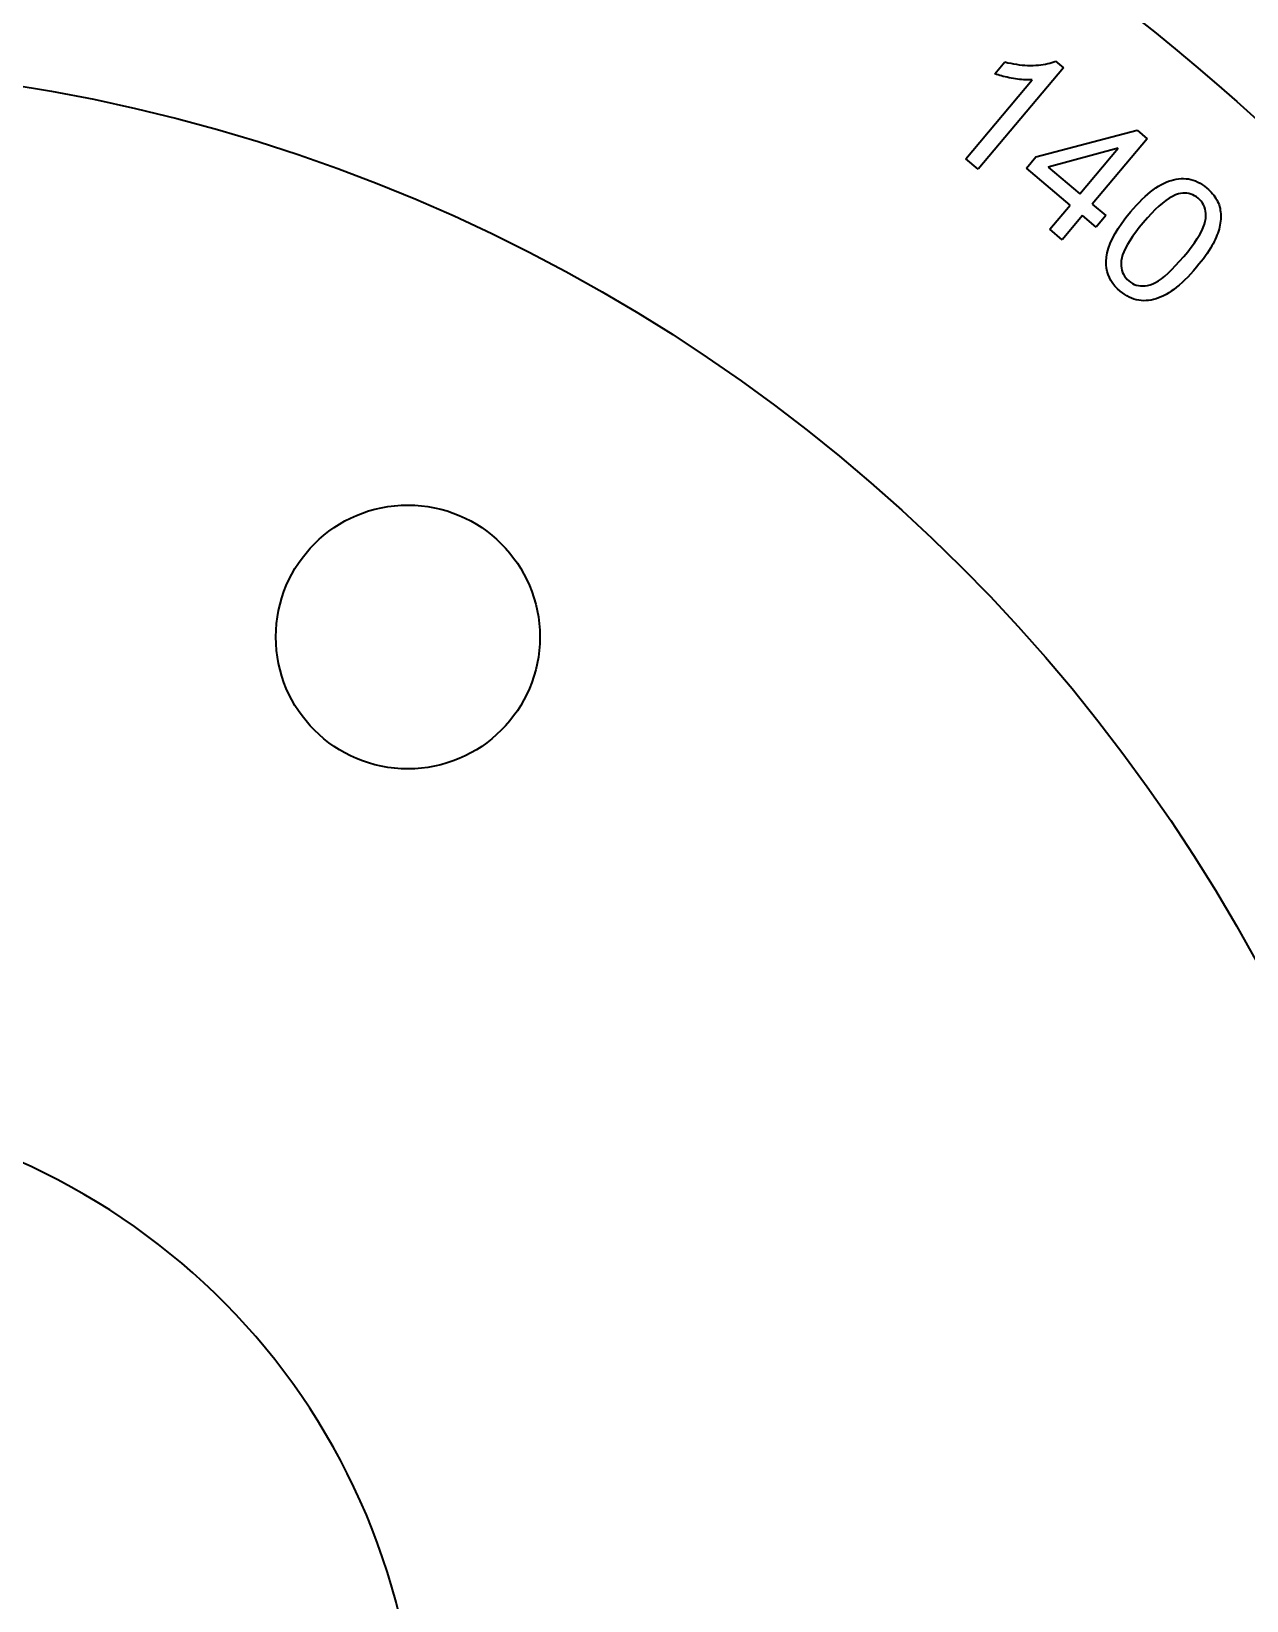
# Model space of a CAD drawing. Extents: x 0 to 297, y 0 to 210.
# Drawn here: x 228.27 to 251.29, y 101.89 to 131.63 of the extents above; entities that cross this region are included whole.
import ezdxf

# ---------------------------------------------------------------- set-up
doc = ezdxf.new("R2010")
doc.units = 0

msp = doc.modelspace()

# ---------------------------------------------------------------- linework, layer by layer
at = {"color": 7, "lineweight": 35, "ltscale": 0.062756}
msp.add_line((247.818, 130.937), (246.204, 129.014), dxfattribs=at)
at = {"color": 7, "lineweight": 35, "ltscale": 0.007418}
msp.add_line((246.518, 130.821), (246.709, 131.048), dxfattribs=at)
at = {"color": 7, "lineweight": 35, "ltscale": 0.001414}
msp.add_line((246.709, 131.048), (246.764, 131.034), dxfattribs=at)
at = {"color": 7, "lineweight": 35, "ltscale": 0.001396}
msp.add_line((246.764, 131.034), (246.818, 131.022), dxfattribs=at)
at = {"color": 7, "lineweight": 35, "ltscale": 0.00138}
msp.add_line((246.818, 131.022), (246.873, 131.012), dxfattribs=at)
at = {"color": 7, "lineweight": 35, "ltscale": 0.001364}
msp.add_line((246.873, 131.012), (246.926, 131.003), dxfattribs=at)
at = {"color": 7, "lineweight": 35, "ltscale": 0.00135}
msp.add_line((246.926, 131.003), (246.98, 130.996), dxfattribs=at)
at = {"color": 7, "lineweight": 35, "ltscale": 0.001337}
msp.add_line((246.98, 130.996), (247.033, 130.99), dxfattribs=at)
at = {"color": 7, "lineweight": 35, "ltscale": 0.001325}
for p, q in [((247.033, 130.99), (247.086, 130.986)), ((249.713, 128.746), (249.761, 128.768))]:
    msp.add_line(p, q, dxfattribs=at)
at = {"color": 7, "lineweight": 35, "ltscale": 0.001314}
for p, q in [((247.086, 130.986), (247.138, 130.983)), ((248.92, 127.334), (248.912, 127.282))]:
    msp.add_line(p, q, dxfattribs=at)
at = {"color": 7, "lineweight": 35, "ltscale": 0.001304}
msp.add_line((247.138, 130.983), (247.191, 130.983), dxfattribs=at)
at = {"color": 7, "lineweight": 35, "ltscale": 0.001296}
msp.add_line((247.191, 130.983), (247.242, 130.983), dxfattribs=at)
at = {"color": 7, "lineweight": 35, "ltscale": 0.00127}
msp.add_line((247.242, 130.983), (247.293, 130.986), dxfattribs=at)
at = {"color": 7, "lineweight": 35, "ltscale": 0.001225}
msp.add_line((247.293, 130.986), (247.342, 130.989), dxfattribs=at)
at = {"color": 7, "lineweight": 35, "ltscale": 0.001182}
msp.add_line((247.342, 130.989), (247.389, 130.994), dxfattribs=at)
at = {"color": 7, "lineweight": 35, "ltscale": 0.001139}
msp.add_line((247.389, 130.994), (247.434, 131), dxfattribs=at)
at = {"color": 7, "lineweight": 35, "ltscale": 0.001099}
msp.add_line((247.434, 131), (247.478, 131.008), dxfattribs=at)
at = {"color": 7, "lineweight": 35, "ltscale": 0.001059}
msp.add_line((247.478, 131.008), (247.519, 131.016), dxfattribs=at)
at = {"color": 7, "lineweight": 35, "ltscale": 0.001021}
msp.add_line((247.519, 131.016), (247.559, 131.026), dxfattribs=at)
at = {"color": 7, "lineweight": 35, "ltscale": 0.000984339}
msp.add_line((247.559, 131.026), (247.596, 131.038), dxfattribs=at)
at = {"color": 7, "lineweight": 35, "ltscale": 0.000951171}
msp.add_line((247.596, 131.038), (247.632, 131.05), dxfattribs=at)
at = {"color": 7, "lineweight": 35, "ltscale": 0.000918636}
msp.add_line((247.632, 131.05), (247.666, 131.064), dxfattribs=at)
at = {"color": 7, "lineweight": 35, "ltscale": 0.004945}
msp.add_line((247.666, 131.064), (247.818, 130.937), dxfattribs=at)
at = {"color": 7, "lineweight": 35, "ltscale": 0.0489}
msp.add_line((245.969, 129.211), (247.226, 130.71), dxfattribs=at)
at = {"color": 7, "lineweight": 35, "ltscale": 0.000776912}
msp.add_line((246.548, 130.811), (246.518, 130.821), dxfattribs=at)
at = {"color": 7, "lineweight": 35, "ltscale": 0.000803826}
msp.add_line((246.578, 130.801), (246.548, 130.811), dxfattribs=at)
at = {"color": 7, "lineweight": 35, "ltscale": 0.000830624}
msp.add_line((246.61, 130.791), (246.578, 130.801), dxfattribs=at)
at = {"color": 7, "lineweight": 35, "ltscale": 0.000858114}
msp.add_line((246.643, 130.782), (246.61, 130.791), dxfattribs=at)
at = {"color": 7, "lineweight": 35, "ltscale": 0.000885427}
msp.add_line((246.678, 130.774), (246.643, 130.782), dxfattribs=at)
at = {"color": 7, "lineweight": 35, "ltscale": 0.000913974}
msp.add_line((246.713, 130.765), (246.678, 130.774), dxfattribs=at)
at = {"color": 7, "lineweight": 35, "ltscale": 0.000942302}
msp.add_line((246.75, 130.757), (246.713, 130.765), dxfattribs=at)
at = {"color": 7, "lineweight": 35, "ltscale": 0.000970997}
msp.add_line((246.788, 130.749), (246.75, 130.757), dxfattribs=at)
at = {"color": 7, "lineweight": 35, "ltscale": 0.001}
msp.add_line((246.827, 130.742), (246.788, 130.749), dxfattribs=at)
at = {"color": 7, "lineweight": 35, "ltscale": 0.001028}
msp.add_line((246.868, 130.735), (246.827, 130.742), dxfattribs=at)
at = {"color": 7, "lineweight": 35, "ltscale": 0.001029}
msp.add_line((246.908, 130.728), (246.868, 130.735), dxfattribs=at)
at = {"color": 7, "lineweight": 35, "ltscale": 0.000998956}
msp.add_line((246.948, 130.723), (246.908, 130.728), dxfattribs=at)
at = {"color": 7, "lineweight": 35, "ltscale": 0.000970018}
msp.add_line((246.987, 130.718), (246.948, 130.723), dxfattribs=at)
at = {"color": 7, "lineweight": 35, "ltscale": 0.00094139}
msp.add_line((247.024, 130.714), (246.987, 130.718), dxfattribs=at)
at = {"color": 7, "lineweight": 35, "ltscale": 0.000912718}
msp.add_line((247.06, 130.711), (247.024, 130.714), dxfattribs=at)
at = {"color": 7, "lineweight": 35, "ltscale": 0.000884961}
msp.add_line((247.096, 130.709), (247.06, 130.711), dxfattribs=at)
at = {"color": 7, "lineweight": 35, "ltscale": 0.000857271}
msp.add_line((247.13, 130.708), (247.096, 130.709), dxfattribs=at)
at = {"color": 7, "lineweight": 35, "ltscale": 0.000830495}
msp.add_line((247.163, 130.708), (247.13, 130.708), dxfattribs=at)
at = {"color": 7, "lineweight": 35, "ltscale": 0.000803909}
msp.add_line((247.195, 130.708), (247.163, 130.708), dxfattribs=at)
at = {"color": 7, "lineweight": 35, "ltscale": 0.000778733}
msp.add_line((247.226, 130.71), (247.195, 130.708), dxfattribs=at)
at = {"color": 7, "lineweight": 35, "ltscale": 0.049537}
msp.add_line((247.295, 129.247), (249.21, 129.755), dxfattribs=at)
at = {"color": 7, "lineweight": 35, "ltscale": 0.006267}
msp.add_line((249.21, 129.755), (249.402, 129.594), dxfattribs=at)
at = {"color": 7, "lineweight": 35, "ltscale": 0.034309}
msp.add_line((248.851, 129.414), (247.526, 129.053), dxfattribs=at)
at = {"color": 7, "lineweight": 35, "ltscale": 0.028181}
msp.add_line((248.126, 128.55), (248.851, 129.414), dxfattribs=at)
at = {"color": 7, "lineweight": 35, "ltscale": 0.040502}
msp.add_line((249.402, 129.594), (248.361, 128.353), dxfattribs=at)
at = {"color": 7, "lineweight": 35, "ltscale": 0.007674}
for p, q in [((246.204, 129.014), (245.969, 129.211)), ((247.795, 127.679), (247.56, 127.876))]:
    msp.add_line(p, q, dxfattribs=at)
at = {"color": 7, "lineweight": 35, "ltscale": 0.007034}
for p, q in [((247.114, 129.032), (247.295, 129.247)), ((248.62, 128.136), (248.439, 127.92))]:
    msp.add_line(p, q, dxfattribs=at)
at = {"color": 7, "lineweight": 35, "ltscale": 0.027115}
msp.add_line((247.945, 128.335), (247.114, 129.032), dxfattribs=at)
at = {"color": 7, "lineweight": 35, "ltscale": 0.019568}
msp.add_line((247.526, 129.053), (248.126, 128.55), dxfattribs=at)
at = {"color": 7, "lineweight": 35, "ltscale": 0.001289}
msp.add_line((249.761, 128.768), (249.809, 128.787), dxfattribs=at)
at = {"color": 7, "lineweight": 35, "ltscale": 0.001258}
for p, q in [((249.809, 128.787), (249.856, 128.803)), ((249.617, 126.576), (249.57, 126.56))]:
    msp.add_line(p, q, dxfattribs=at)
at = {"color": 7, "lineweight": 35, "ltscale": 0.00123}
msp.add_line((249.856, 128.803), (249.904, 128.816), dxfattribs=at)
at = {"color": 7, "lineweight": 35, "ltscale": 0.001207}
msp.add_line((249.904, 128.816), (249.951, 128.826), dxfattribs=at)
at = {"color": 7, "lineweight": 35, "ltscale": 0.001187}
msp.add_line((249.951, 128.826), (249.998, 128.833), dxfattribs=at)
at = {"color": 7, "lineweight": 35, "ltscale": 0.001173}
msp.add_line((249.998, 128.833), (250.045, 128.837), dxfattribs=at)
at = {"color": 7, "lineweight": 35, "ltscale": 0.001164}
for p, q in [((250.045, 128.837), (250.091, 128.838)), ((250.229, 128.82), (250.273, 128.808))]:
    msp.add_line(p, q, dxfattribs=at)
at = {"color": 7, "lineweight": 35, "ltscale": 0.001156}
msp.add_line((250.091, 128.838), (250.138, 128.835), dxfattribs=at)
at = {"color": 7, "lineweight": 35, "ltscale": 0.001153}
msp.add_line((250.138, 128.835), (250.183, 128.83), dxfattribs=at)
at = {"color": 7, "lineweight": 35, "ltscale": 0.001155}
for p, q in [((250.183, 128.83), (250.229, 128.82)), ((249.288, 126.527), (249.242, 126.532))]:
    msp.add_line(p, q, dxfattribs=at)
at = {"color": 7, "lineweight": 35, "ltscale": 0.00118}
msp.add_line((250.273, 128.808), (250.318, 128.792), dxfattribs=at)
at = {"color": 7, "lineweight": 35, "ltscale": 0.001202}
msp.add_line((250.318, 128.792), (250.362, 128.772), dxfattribs=at)
at = {"color": 7, "lineweight": 35, "ltscale": 0.001229}
msp.add_line((250.362, 128.772), (250.405, 128.749), dxfattribs=at)
at = {"color": 7, "lineweight": 35, "ltscale": 0.001839}
msp.add_line((249.308, 128.446), (249.362, 128.497), dxfattribs=at)
at = {"color": 7, "lineweight": 35, "ltscale": 0.001759}
msp.add_line((249.362, 128.497), (249.414, 128.543), dxfattribs=at)
at = {"color": 7, "lineweight": 35, "ltscale": 0.00168}
msp.add_line((249.414, 128.543), (249.466, 128.586), dxfattribs=at)
at = {"color": 7, "lineweight": 35, "ltscale": 0.001605}
msp.add_line((249.466, 128.586), (249.517, 128.626), dxfattribs=at)
at = {"color": 7, "lineweight": 35, "ltscale": 0.001531}
msp.add_line((249.517, 128.626), (249.567, 128.661), dxfattribs=at)
at = {"color": 7, "lineweight": 35, "ltscale": 0.00146}
msp.add_line((249.567, 128.661), (249.616, 128.693), dxfattribs=at)
at = {"color": 7, "lineweight": 35, "ltscale": 0.001405}
msp.add_line((249.616, 128.693), (249.664, 128.721), dxfattribs=at)
at = {"color": 7, "lineweight": 35, "ltscale": 0.001363}
msp.add_line((249.664, 128.721), (249.713, 128.746), dxfattribs=at)
at = {"color": 7, "lineweight": 35, "ltscale": 0.001891}
msp.add_line((249.82, 128.467), (249.758, 128.424), dxfattribs=at)
at = {"color": 7, "lineweight": 35, "ltscale": 0.001732}
msp.add_line((249.88, 128.501), (249.82, 128.467), dxfattribs=at)
at = {"color": 7, "lineweight": 35, "ltscale": 0.001584}
msp.add_line((249.938, 128.528), (249.88, 128.501), dxfattribs=at)
at = {"color": 7, "lineweight": 35, "ltscale": 0.00145}
msp.add_line((249.993, 128.547), (249.938, 128.528), dxfattribs=at)
at = {"color": 7, "lineweight": 35, "ltscale": 0.001072}
msp.add_line((250.035, 128.556), (249.993, 128.547), dxfattribs=at)
at = {"color": 7, "lineweight": 35, "ltscale": 0.001031}
msp.add_line((250.076, 128.561), (250.035, 128.556), dxfattribs=at)
at = {"color": 7, "lineweight": 35, "ltscale": 0.000996853}
msp.add_line((250.115, 128.563), (250.076, 128.561), dxfattribs=at)
at = {"color": 7, "lineweight": 35, "ltscale": 0.000973601}
msp.add_line((250.154, 128.561), (250.115, 128.563), dxfattribs=at)
at = {"color": 7, "lineweight": 35, "ltscale": 0.000958904}
msp.add_line((250.192, 128.555), (250.154, 128.561), dxfattribs=at)
at = {"color": 7, "lineweight": 35, "ltscale": 0.000954672}
msp.add_line((250.229, 128.545), (250.192, 128.555), dxfattribs=at)
at = {"color": 7, "lineweight": 35, "ltscale": 0.000960441}
msp.add_line((250.265, 128.531), (250.229, 128.545), dxfattribs=at)
at = {"color": 7, "lineweight": 35, "ltscale": 0.00097651}
msp.add_line((250.3, 128.513), (250.265, 128.531), dxfattribs=at)
at = {"color": 7, "lineweight": 35, "ltscale": 0.001003}
msp.add_line((250.334, 128.492), (250.3, 128.513), dxfattribs=at)
at = {"color": 7, "lineweight": 35, "ltscale": 0.001037}
msp.add_line((250.367, 128.467), (250.334, 128.492), dxfattribs=at)
at = {"color": 7, "lineweight": 35, "ltscale": 0.001058}
msp.add_line((250.398, 128.438), (250.367, 128.467), dxfattribs=at)
at = {"color": 7, "lineweight": 35, "ltscale": 0.001261}
msp.add_line((250.405, 128.749), (250.448, 128.722), dxfattribs=at)
at = {"color": 7, "lineweight": 35, "ltscale": 0.0013}
msp.add_line((250.448, 128.722), (250.49, 128.693), dxfattribs=at)
at = {"color": 7, "lineweight": 35, "ltscale": 0.001342}
msp.add_line((250.49, 128.693), (250.532, 128.659), dxfattribs=at)
at = {"color": 7, "lineweight": 35, "ltscale": 0.00099353}
msp.add_line((250.532, 128.659), (250.562, 128.633), dxfattribs=at)
at = {"color": 7, "lineweight": 35, "ltscale": 0.000971353}
msp.add_line((250.562, 128.633), (250.591, 128.606), dxfattribs=at)
at = {"color": 7, "lineweight": 35, "ltscale": 0.000949397}
msp.add_line((250.591, 128.606), (250.617, 128.579), dxfattribs=at)
at = {"color": 7, "lineweight": 35, "ltscale": 0.000930695}
msp.add_line((250.617, 128.579), (250.641, 128.551), dxfattribs=at)
at = {"color": 7, "lineweight": 35, "ltscale": 0.000913297}
msp.add_line((250.641, 128.551), (250.664, 128.522), dxfattribs=at)
at = {"color": 7, "lineweight": 35, "ltscale": 0.000898031}
msp.add_line((250.664, 128.522), (250.685, 128.493), dxfattribs=at)
at = {"color": 7, "lineweight": 35, "ltscale": 0.000885365}
msp.add_line((250.685, 128.493), (250.704, 128.463), dxfattribs=at)
at = {"color": 7, "lineweight": 35, "ltscale": 0.014965}
msp.add_line((247.56, 127.876), (247.945, 128.335), dxfattribs=at)
at = {"color": 7, "lineweight": 35, "ltscale": 0.008441}
for p, q in [((248.361, 128.353), (248.62, 128.136)), ((248.439, 127.92), (248.18, 128.137))]:
    msp.add_line(p, q, dxfattribs=at)
at = {"color": 7, "lineweight": 35, "ltscale": 0.003424}
msp.add_line((249.001, 128.098), (249.087, 128.205), dxfattribs=at)
at = {"color": 7, "lineweight": 35, "ltscale": 0.002174}
for p, q in [((249.087, 128.205), (249.144, 128.271)), ((249.738, 126.991), (249.803, 127.048))]:
    msp.add_line(p, q, dxfattribs=at)
at = {"color": 7, "lineweight": 35, "ltscale": 0.002089}
msp.add_line((249.144, 128.271), (249.199, 128.333), dxfattribs=at)
at = {"color": 7, "lineweight": 35, "ltscale": 0.002003}
msp.add_line((249.199, 128.333), (249.254, 128.391), dxfattribs=at)
at = {"color": 7, "lineweight": 35, "ltscale": 0.001921}
msp.add_line((249.254, 128.391), (249.308, 128.446), dxfattribs=at)
at = {"color": 7, "lineweight": 35, "ltscale": 0.002791}
msp.add_line((249.482, 128.175), (249.407, 128.092), dxfattribs=at)
at = {"color": 7, "lineweight": 35, "ltscale": 0.002602}
msp.add_line((249.555, 128.249), (249.482, 128.175), dxfattribs=at)
at = {"color": 7, "lineweight": 35, "ltscale": 0.002417}
msp.add_line((249.625, 128.315), (249.555, 128.249), dxfattribs=at)
at = {"color": 7, "lineweight": 35, "ltscale": 0.002236}
msp.add_line((249.693, 128.374), (249.625, 128.315), dxfattribs=at)
at = {"color": 7, "lineweight": 35, "ltscale": 0.00206}
msp.add_line((249.758, 128.424), (249.693, 128.374), dxfattribs=at)
at = {"color": 7, "lineweight": 35, "ltscale": 0.001033}
msp.add_line((250.425, 128.407), (250.398, 128.438), dxfattribs=at)
at = {"color": 7, "lineweight": 35, "ltscale": 0.001017}
msp.add_line((250.449, 128.374), (250.425, 128.407), dxfattribs=at)
at = {"color": 7, "lineweight": 35, "ltscale": 0.001015}
for p, q in [((250.469, 128.339), (250.449, 128.374)), ((248.937, 127.061), (248.953, 127.024))]:
    msp.add_line(p, q, dxfattribs=at)
at = {"color": 7, "lineweight": 35, "ltscale": 0.001022}
msp.add_line((250.485, 128.301), (250.469, 128.339), dxfattribs=at)
at = {"color": 7, "lineweight": 35, "ltscale": 0.001042}
for p, q in [((250.498, 128.261), (250.485, 128.301)), ((250.739, 127.805), (250.724, 127.766)), ((249.023, 126.925), (249.054, 126.897)), ((249.054, 126.897), (249.087, 126.872))]:
    msp.add_line(p, q, dxfattribs=at)
at = {"color": 7, "lineweight": 35, "ltscale": 0.001071}
msp.add_line((250.507, 128.219), (250.498, 128.261), dxfattribs=at)
at = {"color": 7, "lineweight": 35, "ltscale": 0.001111}
msp.add_line((250.512, 128.175), (250.507, 128.219), dxfattribs=at)
at = {"color": 7, "lineweight": 35, "ltscale": 0.001158}
msp.add_line((250.513, 128.129), (250.512, 128.175), dxfattribs=at)
at = {"color": 7, "lineweight": 35, "ltscale": 0.000875101}
msp.add_line((250.704, 128.463), (250.722, 128.433), dxfattribs=at)
at = {"color": 7, "lineweight": 35, "ltscale": 0.000867152}
msp.add_line((250.722, 128.433), (250.737, 128.402), dxfattribs=at)
at = {"color": 7, "lineweight": 35, "ltscale": 0.000861901}
msp.add_line((250.737, 128.402), (250.751, 128.37), dxfattribs=at)
at = {"color": 7, "lineweight": 35, "ltscale": 0.000857013}
msp.add_line((250.751, 128.37), (250.763, 128.338), dxfattribs=at)
at = {"color": 7, "lineweight": 35, "ltscale": 0.000853714}
msp.add_line((250.763, 128.338), (250.773, 128.306), dxfattribs=at)
at = {"color": 7, "lineweight": 35, "ltscale": 0.000851025}
msp.add_line((250.773, 128.306), (250.782, 128.273), dxfattribs=at)
at = {"color": 7, "lineweight": 35, "ltscale": 0.000851819}
msp.add_line((250.782, 128.273), (250.788, 128.239), dxfattribs=at)
at = {"color": 7, "lineweight": 35, "ltscale": 0.000853904}
msp.add_line((250.788, 128.239), (250.793, 128.205), dxfattribs=at)
at = {"color": 7, "lineweight": 35, "ltscale": 0.000859632}
msp.add_line((250.793, 128.205), (250.797, 128.171), dxfattribs=at)
at = {"color": 7, "lineweight": 35, "ltscale": 0.000867243}
msp.add_line((250.797, 128.171), (250.798, 128.137), dxfattribs=at)
at = {"color": 7, "lineweight": 35, "ltscale": 0.014964}
msp.add_line((248.18, 128.137), (247.795, 127.679), dxfattribs=at)
at = {"color": 7, "lineweight": 35, "ltscale": 0.002868}
msp.add_line((248.796, 127.796), (248.855, 127.894), dxfattribs=at)
at = {"color": 7, "lineweight": 35, "ltscale": 0.003047}
msp.add_line((248.855, 127.894), (248.924, 127.995), dxfattribs=at)
at = {"color": 7, "lineweight": 35, "ltscale": 0.003232}
msp.add_line((248.924, 127.995), (249.001, 128.098), dxfattribs=at)
at = {"color": 7, "lineweight": 35, "ltscale": 0.002772}
msp.add_line((249.253, 127.91), (249.185, 127.822), dxfattribs=at)
at = {"color": 7, "lineweight": 35, "ltscale": 0.002975}
msp.add_line((249.329, 128.002), (249.253, 127.91), dxfattribs=at)
at = {"color": 7, "lineweight": 35, "ltscale": 0.002982}
msp.add_line((249.407, 128.092), (249.329, 128.002), dxfattribs=at)
at = {"color": 7, "lineweight": 35, "ltscale": 0.001802}
for p, q in [((250.435, 127.846), (250.465, 127.911)), ((249.617, 126.9), (249.676, 126.941))]:
    msp.add_line(p, q, dxfattribs=at)
at = {"color": 7, "lineweight": 35, "ltscale": 0.001624}
msp.add_line((250.465, 127.911), (250.488, 127.972), dxfattribs=at)
at = {"color": 7, "lineweight": 35, "ltscale": 0.001461}
msp.add_line((250.488, 127.972), (250.503, 128.029), dxfattribs=at)
at = {"color": 7, "lineweight": 35, "ltscale": 0.00131}
msp.add_line((250.503, 128.029), (250.511, 128.08), dxfattribs=at)
at = {"color": 7, "lineweight": 35, "ltscale": 0.001215}
msp.add_line((250.511, 128.08), (250.513, 128.129), dxfattribs=at)
at = {"color": 7, "lineweight": 35, "ltscale": 0.000996297}
msp.add_line((250.763, 127.882), (250.751, 127.844), dxfattribs=at)
at = {"color": 7, "lineweight": 35, "ltscale": 0.000974817}
msp.add_line((250.773, 127.92), (250.763, 127.882), dxfattribs=at)
at = {"color": 7, "lineweight": 35, "ltscale": 0.000954239}
msp.add_line((250.781, 127.957), (250.773, 127.92), dxfattribs=at)
at = {"color": 7, "lineweight": 35, "ltscale": 0.000934795}
msp.add_line((250.787, 127.994), (250.781, 127.957), dxfattribs=at)
at = {"color": 7, "lineweight": 35, "ltscale": 0.000917925}
msp.add_line((250.793, 128.03), (250.787, 127.994), dxfattribs=at)
at = {"color": 7, "lineweight": 35, "ltscale": 0.00090176}
msp.add_line((250.796, 128.066), (250.793, 128.03), dxfattribs=at)
at = {"color": 7, "lineweight": 35, "ltscale": 0.000888157}
msp.add_line((250.798, 128.101), (250.796, 128.066), dxfattribs=at)
at = {"color": 7, "lineweight": 35, "ltscale": 0.000876243}
msp.add_line((250.798, 128.137), (250.798, 128.101), dxfattribs=at)
at = {"color": 7, "lineweight": 35, "ltscale": 0.002386}
msp.add_line((248.67, 127.519), (248.703, 127.608), dxfattribs=at)
at = {"color": 7, "lineweight": 35, "ltscale": 0.002536}
msp.add_line((248.703, 127.608), (248.745, 127.701), dxfattribs=at)
at = {"color": 7, "lineweight": 35, "ltscale": 0.002697}
msp.add_line((248.745, 127.701), (248.796, 127.796), dxfattribs=at)
at = {"color": 7, "lineweight": 35, "ltscale": 0.001985}
msp.add_line((249.027, 127.586), (248.989, 127.516), dxfattribs=at)
at = {"color": 7, "lineweight": 35, "ltscale": 0.002176}
msp.add_line((249.072, 127.66), (249.027, 127.586), dxfattribs=at)
at = {"color": 7, "lineweight": 35, "ltscale": 0.002371}
msp.add_line((249.125, 127.739), (249.072, 127.66), dxfattribs=at)
at = {"color": 7, "lineweight": 35, "ltscale": 0.00257}
msp.add_line((249.185, 127.822), (249.125, 127.739), dxfattribs=at)
at = {"color": 7, "lineweight": 35, "ltscale": 0.002575}
msp.add_line((250.238, 127.54), (250.298, 127.623), dxfattribs=at)
at = {"color": 7, "lineweight": 35, "ltscale": 0.002375}
msp.add_line((250.298, 127.623), (250.351, 127.702), dxfattribs=at)
at = {"color": 7, "lineweight": 35, "ltscale": 0.002179}
msp.add_line((250.351, 127.702), (250.397, 127.776), dxfattribs=at)
at = {"color": 7, "lineweight": 35, "ltscale": 0.001987}
msp.add_line((250.397, 127.776), (250.435, 127.846), dxfattribs=at)
at = {"color": 7, "lineweight": 35, "ltscale": 0.001234}
for p, q in [((250.652, 127.604), (250.628, 127.561)), ((249.063, 126.59), (249.02, 126.613))]:
    msp.add_line(p, q, dxfattribs=at)
at = {"color": 7, "lineweight": 35, "ltscale": 0.001166}
for p, q in [((250.673, 127.646), (250.652, 127.604)), ((249.381, 126.525), (249.335, 126.524))]:
    msp.add_line(p, q, dxfattribs=at)
at = {"color": 7, "lineweight": 35, "ltscale": 0.001117}
msp.add_line((250.691, 127.686), (250.673, 127.646), dxfattribs=at)
at = {"color": 7, "lineweight": 35, "ltscale": 0.001092}
msp.add_line((250.709, 127.726), (250.691, 127.686), dxfattribs=at)
at = {"color": 7, "lineweight": 35, "ltscale": 0.001066}
msp.add_line((250.724, 127.766), (250.709, 127.726), dxfattribs=at)
at = {"color": 7, "lineweight": 35, "ltscale": 0.001019}
msp.add_line((250.751, 127.844), (250.739, 127.805), dxfattribs=at)
at = {"color": 7, "lineweight": 35, "ltscale": 0.002032}
msp.add_line((248.623, 127.267), (248.63, 127.348), dxfattribs=at)
at = {"color": 7, "lineweight": 35, "ltscale": 0.002132}
msp.add_line((248.63, 127.348), (248.645, 127.432), dxfattribs=at)
at = {"color": 7, "lineweight": 35, "ltscale": 0.002251}
msp.add_line((248.645, 127.432), (248.67, 127.519), dxfattribs=at)
at = {"color": 7, "lineweight": 35, "ltscale": 0.001217}
msp.add_line((248.912, 127.282), (248.91, 127.233), dxfattribs=at)
at = {"color": 7, "lineweight": 35, "ltscale": 0.001463}
msp.add_line((248.936, 127.39), (248.92, 127.334), dxfattribs=at)
at = {"color": 7, "lineweight": 35, "ltscale": 0.001626}
msp.add_line((248.959, 127.451), (248.936, 127.39), dxfattribs=at)
at = {"color": 7, "lineweight": 35, "ltscale": 0.001801}
msp.add_line((248.989, 127.516), (248.959, 127.451), dxfattribs=at)
at = {"color": 7, "lineweight": 35, "ltscale": 0.002967}
msp.add_line((250.017, 127.27), (250.094, 127.36), dxfattribs=at)
at = {"color": 7, "lineweight": 35, "ltscale": 0.002983}
msp.add_line((250.094, 127.36), (250.17, 127.452), dxfattribs=at)
at = {"color": 7, "lineweight": 35, "ltscale": 0.002778}
msp.add_line((250.17, 127.452), (250.238, 127.54), dxfattribs=at)
at = {"color": 7, "lineweight": 35, "ltscale": 0.001669}
msp.add_line((250.467, 127.32), (250.426, 127.267), dxfattribs=at)
at = {"color": 7, "lineweight": 35, "ltscale": 0.001595}
msp.add_line((250.504, 127.372), (250.467, 127.32), dxfattribs=at)
at = {"color": 7, "lineweight": 35, "ltscale": 0.001521}
msp.add_line((250.54, 127.421), (250.504, 127.372), dxfattribs=at)
at = {"color": 7, "lineweight": 35, "ltscale": 0.001447}
msp.add_line((250.572, 127.469), (250.54, 127.421), dxfattribs=at)
at = {"color": 7, "lineweight": 35, "ltscale": 0.001375}
msp.add_line((250.601, 127.516), (250.572, 127.469), dxfattribs=at)
at = {"color": 7, "lineweight": 35, "ltscale": 0.001303}
msp.add_line((250.628, 127.561), (250.601, 127.516), dxfattribs=at)
at = {"color": 7, "lineweight": 35, "ltscale": 0.001632}
msp.add_line((248.624, 127.202), (248.623, 127.267), dxfattribs=at)
at = {"color": 7, "lineweight": 35, "ltscale": 0.001591}
msp.add_line((248.631, 127.139), (248.624, 127.202), dxfattribs=at)
at = {"color": 7, "lineweight": 35, "ltscale": 0.001564}
msp.add_line((248.644, 127.077), (248.631, 127.139), dxfattribs=at)
at = {"color": 7, "lineweight": 35, "ltscale": 0.001552}
msp.add_line((248.662, 127.018), (248.644, 127.077), dxfattribs=at)
at = {"color": 7, "lineweight": 35, "ltscale": 0.001554}
msp.add_line((248.686, 126.961), (248.662, 127.018), dxfattribs=at)
at = {"color": 7, "lineweight": 35, "ltscale": 0.00116}
msp.add_line((248.91, 127.233), (248.911, 127.187), dxfattribs=at)
at = {"color": 7, "lineweight": 35, "ltscale": 0.00111}
msp.add_line((248.911, 127.187), (248.916, 127.142), dxfattribs=at)
at = {"color": 7, "lineweight": 35, "ltscale": 0.001068}
msp.add_line((248.916, 127.142), (248.925, 127.101), dxfattribs=at)
at = {"color": 7, "lineweight": 35, "ltscale": 0.001036}
msp.add_line((248.925, 127.101), (248.937, 127.061), dxfattribs=at)
at = {"color": 7, "lineweight": 35, "ltscale": 0.001005}
for p, q in [((248.953, 127.024), (248.973, 126.989)), ((249.158, 126.833), (249.196, 126.82))]:
    msp.add_line(p, q, dxfattribs=at)
at = {"color": 7, "lineweight": 35, "ltscale": 0.001006}
msp.add_line((248.973, 126.989), (248.996, 126.956), dxfattribs=at)
at = {"color": 7, "lineweight": 35, "ltscale": 0.001984}
msp.add_line((249.676, 126.941), (249.738, 126.991), dxfattribs=at)
at = {"color": 7, "lineweight": 35, "ltscale": 0.002366}
msp.add_line((249.803, 127.048), (249.871, 127.114), dxfattribs=at)
at = {"color": 7, "lineweight": 35, "ltscale": 0.002565}
msp.add_line((249.871, 127.114), (249.942, 127.188), dxfattribs=at)
at = {"color": 7, "lineweight": 35, "ltscale": 0.002765}
msp.add_line((249.942, 127.188), (250.017, 127.27), dxfattribs=at)
at = {"color": 7, "lineweight": 35, "ltscale": 0.001991}
msp.add_line((250.224, 127.029), (250.17, 126.971), dxfattribs=at)
at = {"color": 7, "lineweight": 35, "ltscale": 0.002073}
msp.add_line((250.28, 127.091), (250.224, 127.029), dxfattribs=at)
at = {"color": 7, "lineweight": 35, "ltscale": 0.002158}
msp.add_line((250.336, 127.157), (250.28, 127.091), dxfattribs=at)
at = {"color": 7, "lineweight": 35, "ltscale": 0.001821}
msp.add_line((250.382, 127.213), (250.336, 127.157), dxfattribs=at)
at = {"color": 7, "lineweight": 35, "ltscale": 0.001745}
msp.add_line((250.426, 127.267), (250.382, 127.213), dxfattribs=at)
at = {"color": 7, "lineweight": 35, "ltscale": 0.00157}
msp.add_line((248.716, 126.905), (248.686, 126.961), dxfattribs=at)
at = {"color": 7, "lineweight": 35, "ltscale": 0.001602}
msp.add_line((248.751, 126.852), (248.716, 126.905), dxfattribs=at)
at = {"color": 7, "lineweight": 35, "ltscale": 0.001646}
msp.add_line((248.792, 126.8), (248.751, 126.852), dxfattribs=at)
at = {"color": 7, "lineweight": 35, "ltscale": 0.001702}
msp.add_line((248.839, 126.751), (248.792, 126.8), dxfattribs=at)
at = {"color": 7, "lineweight": 35, "ltscale": 0.00177}
msp.add_line((248.892, 126.704), (248.839, 126.751), dxfattribs=at)
at = {"color": 7, "lineweight": 35, "ltscale": 0.001349}
msp.add_line((248.934, 126.67), (248.892, 126.704), dxfattribs=at)
at = {"color": 7, "lineweight": 35, "ltscale": 0.001018}
for p, q in [((248.996, 126.956), (249.023, 126.925)), ((249.087, 126.872), (249.122, 126.851))]:
    msp.add_line(p, q, dxfattribs=at)
at = {"color": 7, "lineweight": 35, "ltscale": 0.001007}
msp.add_line((249.122, 126.851), (249.158, 126.833), dxfattribs=at)
at = {"color": 7, "lineweight": 35, "ltscale": 0.001016}
msp.add_line((249.196, 126.82), (249.236, 126.811), dxfattribs=at)
at = {"color": 7, "lineweight": 35, "ltscale": 0.001038}
msp.add_line((249.236, 126.811), (249.277, 126.806), dxfattribs=at)
at = {"color": 7, "lineweight": 35, "ltscale": 0.00107}
msp.add_line((249.277, 126.806), (249.32, 126.805), dxfattribs=at)
at = {"color": 7, "lineweight": 35, "ltscale": 0.001112}
msp.add_line((249.32, 126.805), (249.364, 126.807), dxfattribs=at)
at = {"color": 7, "lineweight": 35, "ltscale": 0.001162}
msp.add_line((249.364, 126.807), (249.41, 126.814), dxfattribs=at)
at = {"color": 7, "lineweight": 35, "ltscale": 0.00122}
msp.add_line((249.41, 126.814), (249.458, 126.825), dxfattribs=at)
at = {"color": 7, "lineweight": 35, "ltscale": 0.001317}
msp.add_line((249.458, 126.825), (249.508, 126.842), dxfattribs=at)
at = {"color": 7, "lineweight": 35, "ltscale": 0.001465}
msp.add_line((249.508, 126.842), (249.561, 126.867), dxfattribs=at)
at = {"color": 7, "lineweight": 35, "ltscale": 0.001627}
msp.add_line((249.561, 126.867), (249.617, 126.9), dxfattribs=at)
at = {"color": 7, "lineweight": 35, "ltscale": 0.001459}
msp.add_line((249.859, 126.702), (249.81, 126.671), dxfattribs=at)
at = {"color": 7, "lineweight": 35, "ltscale": 0.001528}
msp.add_line((249.909, 126.738), (249.859, 126.702), dxfattribs=at)
at = {"color": 7, "lineweight": 35, "ltscale": 0.0016}
msp.add_line((249.959, 126.777), (249.909, 126.738), dxfattribs=at)
at = {"color": 7, "lineweight": 35, "ltscale": 0.001674}
msp.add_line((250.011, 126.82), (249.959, 126.777), dxfattribs=at)
at = {"color": 7, "lineweight": 35, "ltscale": 0.001751}
msp.add_line((250.063, 126.867), (250.011, 126.82), dxfattribs=at)
at = {"color": 7, "lineweight": 35, "ltscale": 0.00183}
msp.add_line((250.116, 126.917), (250.063, 126.867), dxfattribs=at)
at = {"color": 7, "lineweight": 35, "ltscale": 0.001909}
msp.add_line((250.17, 126.971), (250.116, 126.917), dxfattribs=at)
at = {"color": 7, "lineweight": 35, "ltscale": 0.001307}
msp.add_line((248.977, 126.64), (248.934, 126.67), dxfattribs=at)
at = {"color": 7, "lineweight": 35, "ltscale": 0.001268}
msp.add_line((249.02, 126.613), (248.977, 126.64), dxfattribs=at)
at = {"color": 7, "lineweight": 35, "ltscale": 0.001206}
msp.add_line((249.107, 126.571), (249.063, 126.59), dxfattribs=at)
at = {"color": 7, "lineweight": 35, "ltscale": 0.001184}
msp.add_line((249.152, 126.554), (249.107, 126.571), dxfattribs=at)
at = {"color": 7, "lineweight": 35, "ltscale": 0.001168}
msp.add_line((249.197, 126.542), (249.152, 126.554), dxfattribs=at)
at = {"color": 7, "lineweight": 35, "ltscale": 0.001159}
for p, q in [((249.242, 126.532), (249.197, 126.542)), ((249.335, 126.524), (249.288, 126.527))]:
    msp.add_line(p, q, dxfattribs=at)
at = {"color": 7, "lineweight": 35, "ltscale": 0.001175}
msp.add_line((249.428, 126.529), (249.381, 126.525), dxfattribs=at)
at = {"color": 7, "lineweight": 35, "ltscale": 0.001189}
msp.add_line((249.475, 126.536), (249.428, 126.529), dxfattribs=at)
at = {"color": 7, "lineweight": 35, "ltscale": 0.001208}
msp.add_line((249.522, 126.547), (249.475, 126.536), dxfattribs=at)
at = {"color": 7, "lineweight": 35, "ltscale": 0.001231}
msp.add_line((249.57, 126.56), (249.522, 126.547), dxfattribs=at)
at = {"color": 7, "lineweight": 35, "ltscale": 0.00129}
msp.add_line((249.665, 126.595), (249.617, 126.576), dxfattribs=at)
at = {"color": 7, "lineweight": 35, "ltscale": 0.001324}
msp.add_line((249.713, 126.617), (249.665, 126.595), dxfattribs=at)
at = {"color": 7, "lineweight": 35, "ltscale": 0.001362}
msp.add_line((249.762, 126.642), (249.713, 126.617), dxfattribs=at)
at = {"color": 7, "lineweight": 35, "ltscale": 0.001403}
msp.add_line((249.81, 126.671), (249.762, 126.642), dxfattribs=at)
at = {"color": 7, "lineweight": 35}
for centre, radius in [((222.901, 98.5), 42.5), ((222.901, 98.5), 32.5), ((235.401, 120.151), 2.5)]:
    msp.add_circle(centre, radius, dxfattribs=at)
msp.add_arc((222.901, 98.6), 12.7, 283.6636, 256.3364, dxfattribs=at)

doc.saveas('drawing.dxf')
